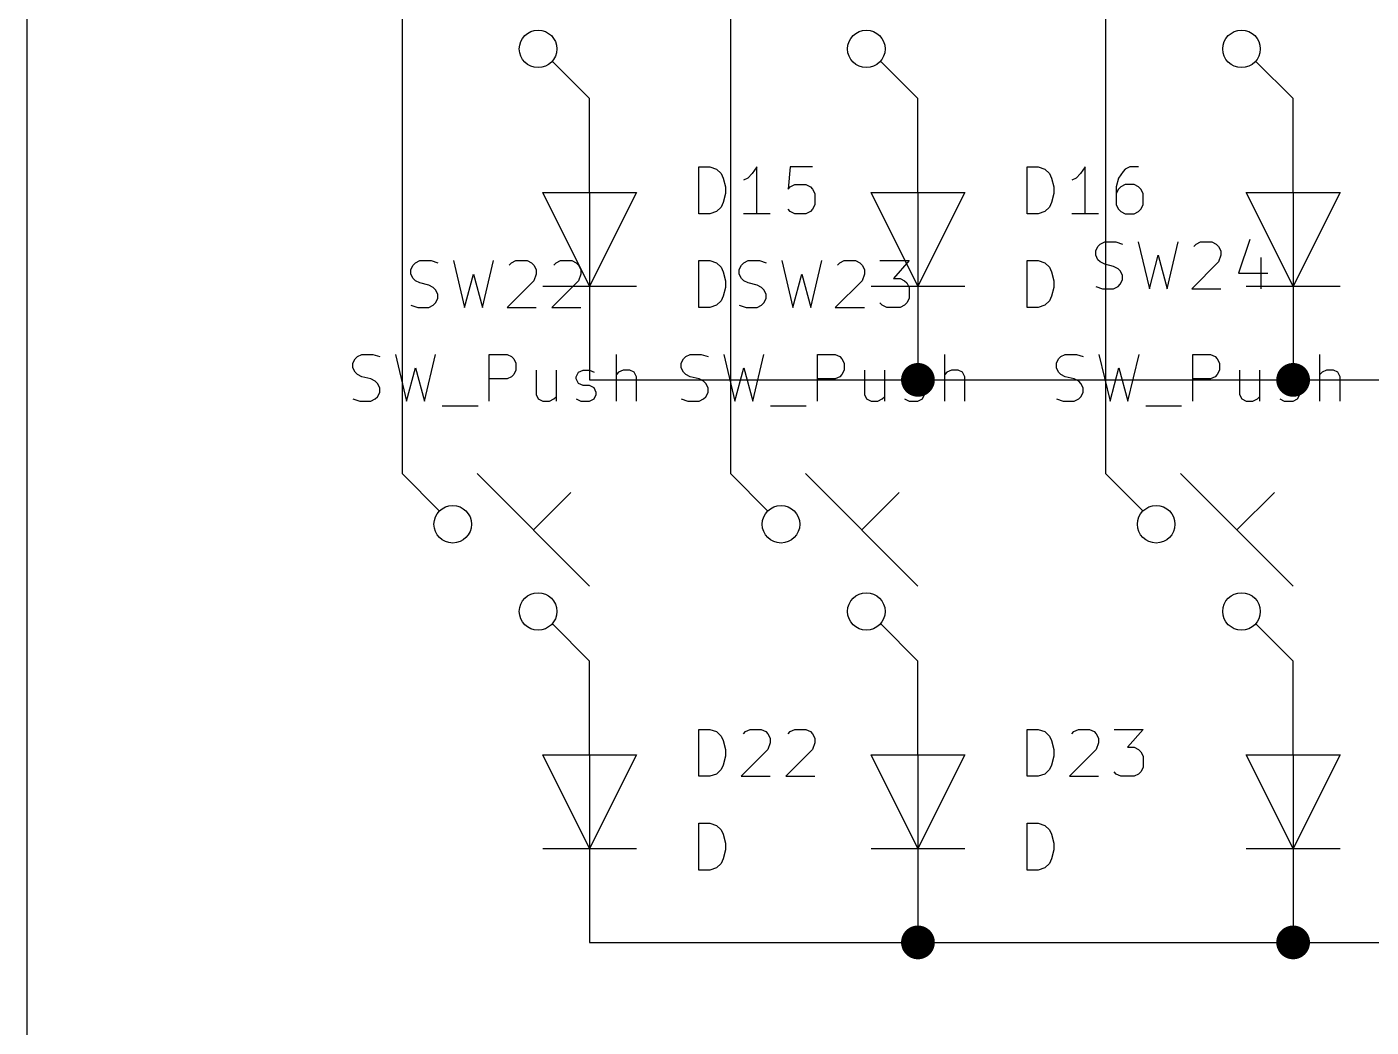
# Model space of a CAD drawing. Header units: inches. Extents: x 0.4 to 11.3, y -7.9 to -0.4.
# Drawn here: x 7.15 to 8.583, y -4.29 to -3.224 of the extents above; entities that cross this region are included whole.
import ezdxf

# ---------------------------------------------------------------- set-up
doc = ezdxf.new("R2010")
doc.units = ezdxf.units.IN
doc.header["$MEASUREMENT"] = 0
for name, color, linetype in [('GREENSIXTYFIVE', 129, 'CONTINUOUS'), ('LIGHTBLUE', 172, 'CONTINUOUS'), ('LIGHTGREEN', 92, 'CONTINUOUS'), ('RED', 14, 'CONTINUOUS')]:
    doc.layers.add(name, color=color, linetype=linetype)

msp = doc.modelspace()

# ---------------------------------------------------------------- linework, layer by layer
at = {"layer": 'GREENSIXTYFIVE', "linetype": 'CONTINUOUS'}
for p, q in [((7.8663, -3.4228), (7.8663, -3.3728)), ((7.8663, -3.3728), (7.8782, -3.3728)), ((7.8663, -3.4228), (7.8663, -3.3728)), ((7.8663, -3.3728), (7.8782, -3.3728)), ((7.8782, -3.3728), (7.8853, -3.3752)), ((7.8782, -3.3728), (7.8853, -3.3752)), ((7.8853, -3.3752), (7.8901, -3.3799)), ((7.8853, -3.3752), (7.8901, -3.3799)), ((7.8901, -3.3799), (7.8925, -3.3847)), ((7.8901, -3.3799), (7.8925, -3.3847)), ((7.9234, -3.3799), (7.9187, -3.3847)), ((7.9234, -3.3799), (7.9187, -3.3847)), ((7.9282, -3.3728), (7.9234, -3.3799)), ((7.9282, -3.3728), (7.9234, -3.3799)), ((7.9282, -3.4228), (7.9282, -3.3728)), ((7.9282, -3.4228), (7.9282, -3.3728)), ((7.9639, -3.3728), (7.9615, -3.3966)), ((7.9639, -3.3728), (7.9615, -3.3966)), ((7.9877, -3.3728), (7.9639, -3.3728)), ((7.9877, -3.3728), (7.9639, -3.3728)), ((8.2163, -3.4228), (8.2163, -3.3728)), ((8.2163, -3.3728), (8.2282, -3.3728)), ((8.2163, -3.4228), (8.2163, -3.3728)), ((8.2163, -3.3728), (8.2282, -3.3728)), ((8.2282, -3.3728), (8.2353, -3.3752)), ((8.2282, -3.3728), (8.2353, -3.3752)), ((8.2353, -3.3752), (8.2401, -3.3799)), ((8.2353, -3.3752), (8.2401, -3.3799)), ((8.2401, -3.3799), (8.2425, -3.3847)), ((8.2401, -3.3799), (8.2425, -3.3847)), ((8.2734, -3.3799), (8.2687, -3.3847)), ((8.2734, -3.3799), (8.2687, -3.3847)), ((8.2782, -3.3728), (8.2734, -3.3799)), ((8.2782, -3.3728), (8.2734, -3.3799)), ((8.2782, -3.4228), (8.2782, -3.3728)), ((8.2782, -3.4228), (8.2782, -3.3728)), ((8.3187, -3.3776), (8.3139, -3.3847)), ((8.3187, -3.3776), (8.3139, -3.3847)), ((8.321, -3.3752), (8.3187, -3.3776)), ((8.321, -3.3752), (8.3187, -3.3776)), ((8.3258, -3.3728), (8.321, -3.3752)), ((8.3258, -3.3728), (8.321, -3.3752)), ((8.3353, -3.3728), (8.3258, -3.3728)), ((8.3353, -3.3728), (8.3258, -3.3728)), ((7.8925, -3.3847), (7.8949, -3.3942)), ((7.8925, -3.3847), (7.8949, -3.3942)), ((7.8949, -3.3942), (7.8949, -3.4014)), ((7.8949, -3.3942), (7.8949, -3.4014)), ((7.9187, -3.3847), (7.9139, -3.3871)), ((7.9187, -3.3847), (7.9139, -3.3871)), ((7.9615, -3.3966), (7.9639, -3.3942)), ((7.9615, -3.3966), (7.9639, -3.3942)), ((7.9639, -3.3942), (7.9687, -3.3918)), ((7.9639, -3.3942), (7.9687, -3.3918)), ((7.9687, -3.3918), (7.9806, -3.3918)), ((7.9687, -3.3918), (7.9806, -3.3918)), ((7.9806, -3.3918), (7.9853, -3.3942)), ((7.9806, -3.3918), (7.9853, -3.3942)), ((7.9853, -3.3942), (7.9877, -3.3966)), ((7.9853, -3.3942), (7.9877, -3.3966)), ((8.2425, -3.3847), (8.2449, -3.3942)), ((8.2425, -3.3847), (8.2449, -3.3942)), ((8.2449, -3.3942), (8.2449, -3.4014)), ((8.2449, -3.3942), (8.2449, -3.4014)), ((8.2687, -3.3847), (8.2639, -3.3871)), ((8.2687, -3.3847), (8.2639, -3.3871)), ((8.3139, -3.3847), (8.3115, -3.3942)), ((8.3139, -3.3847), (8.3115, -3.3942)), ((8.3115, -3.3942), (8.3115, -3.4133)), ((8.3115, -3.3942), (8.3115, -3.4133)), ((8.3163, -3.3942), (8.3139, -3.3966)), ((8.3163, -3.3942), (8.3139, -3.3966)), ((8.321, -3.3918), (8.3163, -3.3942)), ((8.321, -3.3918), (8.3163, -3.3942)), ((8.3306, -3.3918), (8.321, -3.3918)), ((8.3306, -3.3918), (8.321, -3.3918)), ((8.3353, -3.3942), (8.3306, -3.3918)), ((8.3353, -3.3942), (8.3306, -3.3918)), ((8.3377, -3.3966), (8.3353, -3.3942)), ((8.3377, -3.3966), (8.3353, -3.3942)), ((7.8949, -3.4014), (7.8925, -3.4109)), ((7.8949, -3.4014), (7.8925, -3.4109)), ((7.9877, -3.3966), (7.9901, -3.4014)), ((7.9877, -3.3966), (7.9901, -3.4014)), ((7.9901, -3.4014), (7.9901, -3.4133)), ((7.9901, -3.4014), (7.9901, -3.4133)), ((8.2449, -3.4014), (8.2425, -3.4109)), ((8.2449, -3.4014), (8.2425, -3.4109)), ((8.3139, -3.3966), (8.3115, -3.4014)), ((8.3139, -3.3966), (8.3115, -3.4014)), ((8.3401, -3.4014), (8.3377, -3.3966)), ((8.3401, -3.4014), (8.3377, -3.3966)), ((8.3401, -3.4133), (8.3401, -3.4014)), ((8.3401, -3.4133), (8.3401, -3.4014)), ((7.8782, -3.4228), (7.8663, -3.4228)), ((7.8782, -3.4228), (7.8663, -3.4228)), ((7.8853, -3.4204), (7.8782, -3.4228)), ((7.8853, -3.4204), (7.8782, -3.4228)), ((7.8901, -3.4157), (7.8853, -3.4204)), ((7.8901, -3.4157), (7.8853, -3.4204)), ((7.8925, -3.4109), (7.8901, -3.4157)), ((7.8925, -3.4109), (7.8901, -3.4157)), ((7.9425, -3.4228), (7.9139, -3.4228)), ((7.9425, -3.4228), (7.9139, -3.4228)), ((7.9639, -3.4204), (7.9615, -3.418)), ((7.9639, -3.4204), (7.9615, -3.418)), ((7.9687, -3.4228), (7.9639, -3.4204)), ((7.9687, -3.4228), (7.9639, -3.4204)), ((7.9806, -3.4228), (7.9687, -3.4228)), ((7.9806, -3.4228), (7.9687, -3.4228)), ((7.9853, -3.4204), (7.9806, -3.4228)), ((7.9853, -3.4204), (7.9806, -3.4228)), ((7.9877, -3.418), (7.9853, -3.4204)), ((7.9877, -3.418), (7.9853, -3.4204)), ((7.9901, -3.4133), (7.9877, -3.418)), ((7.9901, -3.4133), (7.9877, -3.418)), ((8.2282, -3.4228), (8.2163, -3.4228)), ((8.2282, -3.4228), (8.2163, -3.4228)), ((8.2353, -3.4204), (8.2282, -3.4228)), ((8.2353, -3.4204), (8.2282, -3.4228)), ((8.2401, -3.4157), (8.2353, -3.4204)), ((8.2401, -3.4157), (8.2353, -3.4204)), ((8.2425, -3.4109), (8.2401, -3.4157)), ((8.2425, -3.4109), (8.2401, -3.4157)), ((8.2925, -3.4228), (8.2639, -3.4228)), ((8.2925, -3.4228), (8.2639, -3.4228)), ((8.3115, -3.4133), (8.3139, -3.418)), ((8.3115, -3.4133), (8.3139, -3.418)), ((8.3139, -3.418), (8.3163, -3.4204)), ((8.3139, -3.418), (8.3163, -3.4204)), ((8.3163, -3.4204), (8.321, -3.4228)), ((8.3163, -3.4204), (8.321, -3.4228)), ((8.321, -3.4228), (8.3306, -3.4228)), ((8.321, -3.4228), (8.3306, -3.4228)), ((8.3306, -3.4228), (8.3353, -3.4204)), ((8.3306, -3.4228), (8.3353, -3.4204)), ((8.3353, -3.4204), (8.3377, -3.418)), ((8.3353, -3.4204), (8.3377, -3.418)), ((8.3377, -3.418), (8.3401, -3.4133)), ((8.3377, -3.418), (8.3401, -3.4133)), ((8.2943, -3.4552), (8.2991, -3.4528)), ((8.2943, -3.4552), (8.2991, -3.4528)), ((8.2991, -3.4528), (8.311, -3.4528)), ((8.2991, -3.4528), (8.311, -3.4528)), ((8.311, -3.4528), (8.3181, -3.4552)), ((8.311, -3.4528), (8.3181, -3.4552)), ((8.3348, -3.4528), (8.3467, -3.5028)), ((8.3348, -3.4528), (8.3467, -3.5028)), ((8.3657, -3.5028), (8.3776, -3.4528)), ((8.3657, -3.5028), (8.3776, -3.4528)), ((8.3967, -3.4552), (8.4014, -3.4528)), ((8.3967, -3.4552), (8.4014, -3.4528)), ((8.4014, -3.4528), (8.4133, -3.4528)), ((8.4014, -3.4528), (8.4133, -3.4528)), ((8.4133, -3.4528), (8.4181, -3.4552)), ((8.4133, -3.4528), (8.4181, -3.4552)), ((8.4538, -3.4504), (8.4419, -3.4861)), ((8.4538, -3.4504), (8.4419, -3.4861)), ((8.2895, -3.4623), (8.2919, -3.4576)), ((8.2895, -3.4623), (8.2919, -3.4576)), ((8.2895, -3.4671), (8.2895, -3.4623)), ((8.2895, -3.4671), (8.2895, -3.4623)), ((8.2919, -3.4719), (8.2895, -3.4671)), ((8.2919, -3.4719), (8.2895, -3.4671)), ((8.2919, -3.4576), (8.2943, -3.4552)), ((8.2919, -3.4576), (8.2943, -3.4552)), ((8.3467, -3.5028), (8.3562, -3.4671)), ((8.3467, -3.5028), (8.3562, -3.4671)), ((8.3562, -3.4671), (8.3657, -3.5028)), ((8.3562, -3.4671), (8.3657, -3.5028)), ((8.3943, -3.4576), (8.3967, -3.4552)), ((8.3943, -3.4576), (8.3967, -3.4552)), ((8.4181, -3.4552), (8.4205, -3.4576)), ((8.4181, -3.4552), (8.4205, -3.4576)), ((8.4205, -3.4576), (8.4229, -3.4623)), ((8.4205, -3.4576), (8.4229, -3.4623)), ((8.4229, -3.4671), (8.4205, -3.4742)), ((8.4229, -3.4671), (8.4205, -3.4742)), ((8.4229, -3.4623), (8.4229, -3.4671)), ((8.4229, -3.4623), (8.4229, -3.4671)), ((7.5595, -3.4823), (7.5619, -3.4776)), ((7.5595, -3.4823), (7.5619, -3.4776)), ((7.5595, -3.4871), (7.5595, -3.4823)), ((7.5595, -3.4871), (7.5595, -3.4823)), ((7.5619, -3.4776), (7.5643, -3.4752)), ((7.5619, -3.4776), (7.5643, -3.4752)), ((7.5643, -3.4752), (7.5691, -3.4728)), ((7.5643, -3.4752), (7.5691, -3.4728)), ((7.5691, -3.4728), (7.581, -3.4728)), ((7.5691, -3.4728), (7.581, -3.4728)), ((7.581, -3.4728), (7.5881, -3.4752)), ((7.581, -3.4728), (7.5881, -3.4752)), ((7.6048, -3.4728), (7.6167, -3.5228)), ((7.6048, -3.4728), (7.6167, -3.5228)), ((7.6357, -3.5228), (7.6476, -3.4728)), ((7.6357, -3.5228), (7.6476, -3.4728)), ((7.6643, -3.4776), (7.6667, -3.4752)), ((7.6643, -3.4776), (7.6667, -3.4752)), ((7.6667, -3.4752), (7.6714, -3.4728)), ((7.6667, -3.4752), (7.6714, -3.4728)), ((7.6714, -3.4728), (7.6833, -3.4728)), ((7.6714, -3.4728), (7.6833, -3.4728)), ((7.6833, -3.4728), (7.6881, -3.4752)), ((7.6833, -3.4728), (7.6881, -3.4752)), ((7.6881, -3.4752), (7.6905, -3.4776)), ((7.6881, -3.4752), (7.6905, -3.4776)), ((7.6905, -3.4776), (7.6929, -3.4823)), ((7.6905, -3.4776), (7.6929, -3.4823)), ((7.6929, -3.4823), (7.6929, -3.4871)), ((7.6929, -3.4823), (7.6929, -3.4871)), ((7.7119, -3.4776), (7.7143, -3.4752)), ((7.7119, -3.4776), (7.7143, -3.4752)), ((7.7143, -3.4752), (7.719, -3.4728)), ((7.7143, -3.4752), (7.719, -3.4728)), ((7.719, -3.4728), (7.731, -3.4728)), ((7.719, -3.4728), (7.731, -3.4728)), ((7.731, -3.4728), (7.7357, -3.4752)), ((7.731, -3.4728), (7.7357, -3.4752)), ((7.7357, -3.4752), (7.7381, -3.4776)), ((7.7357, -3.4752), (7.7381, -3.4776)), ((7.7381, -3.4776), (7.7405, -3.4823)), ((7.7381, -3.4776), (7.7405, -3.4823)), ((7.7405, -3.4823), (7.7405, -3.4871)), ((7.7405, -3.4823), (7.7405, -3.4871)), ((7.8663, -3.5228), (7.8663, -3.4728)), ((7.8663, -3.4728), (7.8782, -3.4728)), ((7.8663, -3.5228), (7.8663, -3.4728)), ((7.8663, -3.4728), (7.8782, -3.4728)), ((7.8782, -3.4728), (7.8853, -3.4752)), ((7.8782, -3.4728), (7.8853, -3.4752)), ((7.8853, -3.4752), (7.8901, -3.4799)), ((7.8853, -3.4752), (7.8901, -3.4799)), ((7.8901, -3.4799), (7.8925, -3.4847)), ((7.8901, -3.4799), (7.8925, -3.4847)), ((7.9095, -3.4823), (7.9119, -3.4776)), ((7.9095, -3.4823), (7.9119, -3.4776)), ((7.9095, -3.4871), (7.9095, -3.4823)), ((7.9095, -3.4871), (7.9095, -3.4823)), ((7.9119, -3.4776), (7.9143, -3.4752)), ((7.9119, -3.4776), (7.9143, -3.4752)), ((7.9143, -3.4752), (7.9191, -3.4728)), ((7.9143, -3.4752), (7.9191, -3.4728)), ((7.9191, -3.4728), (7.931, -3.4728)), ((7.9191, -3.4728), (7.931, -3.4728)), ((7.931, -3.4728), (7.9381, -3.4752)), ((7.931, -3.4728), (7.9381, -3.4752)), ((7.9548, -3.4728), (7.9667, -3.5228)), ((7.9548, -3.4728), (7.9667, -3.5228)), ((7.9857, -3.5228), (7.9976, -3.4728)), ((7.9857, -3.5228), (7.9976, -3.4728)), ((8.0143, -3.4776), (8.0167, -3.4752)), ((8.0143, -3.4776), (8.0167, -3.4752)), ((8.0167, -3.4752), (8.0214, -3.4728)), ((8.0167, -3.4752), (8.0214, -3.4728)), ((8.0214, -3.4728), (8.0333, -3.4728)), ((8.0214, -3.4728), (8.0333, -3.4728)), ((8.0333, -3.4728), (8.0381, -3.4752)), ((8.0333, -3.4728), (8.0381, -3.4752)), ((8.0381, -3.4752), (8.0405, -3.4776)), ((8.0381, -3.4752), (8.0405, -3.4776)), ((8.0405, -3.4776), (8.0429, -3.4823)), ((8.0405, -3.4776), (8.0429, -3.4823)), ((8.0429, -3.4823), (8.0429, -3.4871)), ((8.0429, -3.4823), (8.0429, -3.4871)), ((8.0595, -3.4728), (8.0905, -3.4728)), ((8.0595, -3.4728), (8.0905, -3.4728)), ((8.0905, -3.4728), (8.0738, -3.4919)), ((8.0905, -3.4728), (8.0738, -3.4919)), ((8.2163, -3.5228), (8.2163, -3.4728)), ((8.2163, -3.4728), (8.2282, -3.4728)), ((8.2163, -3.5228), (8.2163, -3.4728)), ((8.2163, -3.4728), (8.2282, -3.4728)), ((8.2282, -3.4728), (8.2353, -3.4752)), ((8.2282, -3.4728), (8.2353, -3.4752)), ((8.2353, -3.4752), (8.2401, -3.4799)), ((8.2353, -3.4752), (8.2401, -3.4799)), ((8.2401, -3.4799), (8.2425, -3.4847)), ((8.2401, -3.4799), (8.2425, -3.4847)), ((8.2943, -3.4742), (8.2919, -3.4719)), ((8.2943, -3.4742), (8.2919, -3.4719)), ((8.2991, -3.4766), (8.2943, -3.4742)), ((8.2991, -3.4766), (8.2943, -3.4742)), ((8.3086, -3.479), (8.2991, -3.4766)), ((8.3086, -3.479), (8.2991, -3.4766)), ((8.3133, -3.4814), (8.3086, -3.479)), ((8.3133, -3.4814), (8.3086, -3.479)), ((8.3157, -3.4838), (8.3133, -3.4814)), ((8.3157, -3.4838), (8.3133, -3.4814)), ((8.4205, -3.4742), (8.3919, -3.5028)), ((8.4205, -3.4742), (8.3919, -3.5028)), ((8.4657, -3.4695), (8.4657, -3.5028)), ((8.4657, -3.4695), (8.4657, -3.5028)), ((7.5619, -3.4919), (7.5595, -3.4871)), ((7.5619, -3.4919), (7.5595, -3.4871)), ((7.5643, -3.4942), (7.5619, -3.4919)), ((7.5643, -3.4942), (7.5619, -3.4919)), ((7.5691, -3.4966), (7.5643, -3.4942)), ((7.5691, -3.4966), (7.5643, -3.4942)), ((7.5786, -3.499), (7.5691, -3.4966)), ((7.5786, -3.499), (7.5691, -3.4966)), ((7.6167, -3.5228), (7.6262, -3.4871)), ((7.6167, -3.5228), (7.6262, -3.4871)), ((7.6262, -3.4871), (7.6357, -3.5228)), ((7.6262, -3.4871), (7.6357, -3.5228)), ((7.6905, -3.4942), (7.6619, -3.5228)), ((7.6905, -3.4942), (7.6619, -3.5228)), ((7.6929, -3.4871), (7.6905, -3.4942)), ((7.6929, -3.4871), (7.6905, -3.4942)), ((7.7381, -3.4942), (7.7095, -3.5228)), ((7.7381, -3.4942), (7.7095, -3.5228)), ((7.7405, -3.4871), (7.7381, -3.4942)), ((7.7405, -3.4871), (7.7381, -3.4942)), ((7.8925, -3.4847), (7.8949, -3.4942)), ((7.8925, -3.4847), (7.8949, -3.4942)), ((7.8949, -3.4942), (7.8949, -3.5014)), ((7.8949, -3.4942), (7.8949, -3.5014)), ((7.9119, -3.4919), (7.9095, -3.4871)), ((7.9119, -3.4919), (7.9095, -3.4871)), ((7.9143, -3.4942), (7.9119, -3.4919)), ((7.9143, -3.4942), (7.9119, -3.4919)), ((7.9191, -3.4966), (7.9143, -3.4942)), ((7.9191, -3.4966), (7.9143, -3.4942)), ((7.9286, -3.499), (7.9191, -3.4966)), ((7.9286, -3.499), (7.9191, -3.4966)), ((7.9667, -3.5228), (7.9762, -3.4871)), ((7.9667, -3.5228), (7.9762, -3.4871)), ((7.9762, -3.4871), (7.9857, -3.5228)), ((7.9762, -3.4871), (7.9857, -3.5228)), ((8.0405, -3.4942), (8.0119, -3.5228)), ((8.0405, -3.4942), (8.0119, -3.5228)), ((8.0429, -3.4871), (8.0405, -3.4942)), ((8.0429, -3.4871), (8.0405, -3.4942)), ((8.0738, -3.4919), (8.081, -3.4919)), ((8.0738, -3.4919), (8.081, -3.4919)), ((8.081, -3.4919), (8.0857, -3.4942)), ((8.081, -3.4919), (8.0857, -3.4942)), ((8.0857, -3.4942), (8.0881, -3.4966)), ((8.0857, -3.4942), (8.0881, -3.4966)), ((8.0881, -3.4966), (8.0905, -3.5014)), ((8.0881, -3.4966), (8.0905, -3.5014)), ((8.2425, -3.4847), (8.2449, -3.4942)), ((8.2425, -3.4847), (8.2449, -3.4942)), ((8.2449, -3.4942), (8.2449, -3.5014)), ((8.2449, -3.4942), (8.2449, -3.5014)), ((8.3181, -3.4885), (8.3157, -3.4838)), ((8.3181, -3.4885), (8.3157, -3.4838)), ((8.3157, -3.498), (8.3181, -3.4933)), ((8.3157, -3.498), (8.3181, -3.4933)), ((8.3181, -3.4933), (8.3181, -3.4885)), ((8.3181, -3.4933), (8.3181, -3.4885)), ((8.4419, -3.4861), (8.4729, -3.4861)), ((8.4419, -3.4861), (8.4729, -3.4861)), ((7.5833, -3.5014), (7.5786, -3.499)), ((7.5833, -3.5014), (7.5786, -3.499)), ((7.5857, -3.5038), (7.5833, -3.5014)), ((7.5857, -3.5038), (7.5833, -3.5014)), ((7.5881, -3.5085), (7.5857, -3.5038)), ((7.5881, -3.5085), (7.5857, -3.5038)), ((7.5881, -3.5133), (7.5881, -3.5085)), ((7.5881, -3.5133), (7.5881, -3.5085)), ((7.8925, -3.5109), (7.8901, -3.5157)), ((7.8925, -3.5109), (7.8901, -3.5157)), ((7.8949, -3.5014), (7.8925, -3.5109)), ((7.8949, -3.5014), (7.8925, -3.5109)), ((7.9333, -3.5014), (7.9286, -3.499)), ((7.9333, -3.5014), (7.9286, -3.499)), ((7.9357, -3.5038), (7.9333, -3.5014)), ((7.9357, -3.5038), (7.9333, -3.5014)), ((7.9381, -3.5085), (7.9357, -3.5038)), ((7.9381, -3.5085), (7.9357, -3.5038)), ((7.9381, -3.5133), (7.9381, -3.5085)), ((7.9381, -3.5133), (7.9381, -3.5085)), ((8.0905, -3.5014), (8.0905, -3.5133)), ((8.0905, -3.5014), (8.0905, -3.5133)), ((8.2425, -3.5109), (8.2401, -3.5157)), ((8.2425, -3.5109), (8.2401, -3.5157)), ((8.2449, -3.5014), (8.2425, -3.5109)), ((8.2449, -3.5014), (8.2425, -3.5109)), ((8.2895, -3.5004), (8.2967, -3.5028)), ((8.2895, -3.5004), (8.2967, -3.5028)), ((8.2967, -3.5028), (8.3086, -3.5028)), ((8.2967, -3.5028), (8.3086, -3.5028)), ((8.3086, -3.5028), (8.3133, -3.5004)), ((8.3086, -3.5028), (8.3133, -3.5004)), ((8.3133, -3.5004), (8.3157, -3.498)), ((8.3133, -3.5004), (8.3157, -3.498)), ((8.3919, -3.5028), (8.4229, -3.5028)), ((8.3919, -3.5028), (8.4229, -3.5028)), ((7.5595, -3.5204), (7.5667, -3.5228)), ((7.5595, -3.5204), (7.5667, -3.5228)), ((7.5667, -3.5228), (7.5786, -3.5228)), ((7.5667, -3.5228), (7.5786, -3.5228)), ((7.5786, -3.5228), (7.5833, -3.5204)), ((7.5786, -3.5228), (7.5833, -3.5204)), ((7.5833, -3.5204), (7.5857, -3.518)), ((7.5833, -3.5204), (7.5857, -3.518)), ((7.5857, -3.518), (7.5881, -3.5133)), ((7.5857, -3.518), (7.5881, -3.5133)), ((7.6619, -3.5228), (7.6929, -3.5228)), ((7.6619, -3.5228), (7.6929, -3.5228)), ((7.7095, -3.5228), (7.7405, -3.5228)), ((7.7095, -3.5228), (7.7405, -3.5228)), ((7.8782, -3.5228), (7.8663, -3.5228)), ((7.8782, -3.5228), (7.8663, -3.5228)), ((7.8853, -3.5204), (7.8782, -3.5228)), ((7.8853, -3.5204), (7.8782, -3.5228)), ((7.8901, -3.5157), (7.8853, -3.5204)), ((7.8901, -3.5157), (7.8853, -3.5204)), ((7.9095, -3.5204), (7.9167, -3.5228)), ((7.9095, -3.5204), (7.9167, -3.5228)), ((7.9167, -3.5228), (7.9286, -3.5228)), ((7.9167, -3.5228), (7.9286, -3.5228)), ((7.9286, -3.5228), (7.9333, -3.5204)), ((7.9286, -3.5228), (7.9333, -3.5204)), ((7.9333, -3.5204), (7.9357, -3.518)), ((7.9333, -3.5204), (7.9357, -3.518)), ((7.9357, -3.518), (7.9381, -3.5133)), ((7.9357, -3.518), (7.9381, -3.5133)), ((8.0119, -3.5228), (8.0429, -3.5228)), ((8.0119, -3.5228), (8.0429, -3.5228)), ((8.0619, -3.5204), (8.0595, -3.518)), ((8.0619, -3.5204), (8.0595, -3.518)), ((8.0667, -3.5228), (8.0619, -3.5204)), ((8.0667, -3.5228), (8.0619, -3.5204)), ((8.081, -3.5228), (8.0667, -3.5228)), ((8.081, -3.5228), (8.0667, -3.5228)), ((8.0857, -3.5204), (8.081, -3.5228)), ((8.0857, -3.5204), (8.081, -3.5228)), ((8.0881, -3.518), (8.0857, -3.5204)), ((8.0881, -3.518), (8.0857, -3.5204)), ((8.0905, -3.5133), (8.0881, -3.518)), ((8.0905, -3.5133), (8.0881, -3.518)), ((8.2282, -3.5228), (8.2163, -3.5228)), ((8.2282, -3.5228), (8.2163, -3.5228)), ((8.2353, -3.5204), (8.2282, -3.5228)), ((8.2353, -3.5204), (8.2282, -3.5228)), ((8.2401, -3.5157), (8.2353, -3.5204)), ((8.2401, -3.5157), (8.2353, -3.5204)), ((7.4976, -3.5823), (7.5, -3.5776)), ((7.4976, -3.5823), (7.5, -3.5776)), ((7.4976, -3.5871), (7.4976, -3.5823)), ((7.4976, -3.5871), (7.4976, -3.5823)), ((7.5, -3.5776), (7.5024, -3.5752)), ((7.5, -3.5776), (7.5024, -3.5752)), ((7.5024, -3.5752), (7.5071, -3.5728)), ((7.5024, -3.5752), (7.5071, -3.5728)), ((7.5071, -3.5728), (7.519, -3.5728)), ((7.5071, -3.5728), (7.519, -3.5728)), ((7.519, -3.5728), (7.5262, -3.5752)), ((7.519, -3.5728), (7.5262, -3.5752)), ((7.5429, -3.5728), (7.5548, -3.6228)), ((7.5429, -3.5728), (7.5548, -3.6228)), ((7.5738, -3.6228), (7.5857, -3.5728)), ((7.5738, -3.6228), (7.5857, -3.5728)), ((7.6429, -3.6228), (7.6429, -3.5728)), ((7.6429, -3.5728), (7.6619, -3.5728)), ((7.6429, -3.6228), (7.6429, -3.5728)), ((7.6429, -3.5728), (7.6619, -3.5728)), ((7.6619, -3.5728), (7.6667, -3.5752)), ((7.6619, -3.5728), (7.6667, -3.5752)), ((7.6667, -3.5752), (7.669, -3.5776)), ((7.6667, -3.5752), (7.669, -3.5776)), ((7.669, -3.5776), (7.6714, -3.5823)), ((7.669, -3.5776), (7.6714, -3.5823)), ((7.6714, -3.5823), (7.6714, -3.5895)), ((7.6714, -3.5823), (7.6714, -3.5895)), ((7.7786, -3.6228), (7.7786, -3.5728)), ((7.7786, -3.6228), (7.7786, -3.5728)), ((7.8476, -3.5823), (7.85, -3.5776)), ((7.8476, -3.5823), (7.85, -3.5776)), ((7.8476, -3.5871), (7.8476, -3.5823)), ((7.8476, -3.5871), (7.8476, -3.5823)), ((7.85, -3.5776), (7.8524, -3.5752)), ((7.85, -3.5776), (7.8524, -3.5752)), ((7.8524, -3.5752), (7.8571, -3.5728)), ((7.8524, -3.5752), (7.8571, -3.5728)), ((7.8571, -3.5728), (7.869, -3.5728)), ((7.8571, -3.5728), (7.869, -3.5728)), ((7.869, -3.5728), (7.8762, -3.5752)), ((7.869, -3.5728), (7.8762, -3.5752)), ((7.8929, -3.5728), (7.9048, -3.6228)), ((7.8929, -3.5728), (7.9048, -3.6228)), ((7.9238, -3.6228), (7.9357, -3.5728)), ((7.9238, -3.6228), (7.9357, -3.5728)), ((7.9929, -3.6228), (7.9929, -3.5728)), ((7.9929, -3.5728), (8.0119, -3.5728)), ((7.9929, -3.6228), (7.9929, -3.5728)), ((7.9929, -3.5728), (8.0119, -3.5728)), ((8.0119, -3.5728), (8.0167, -3.5752)), ((8.0119, -3.5728), (8.0167, -3.5752)), ((8.0167, -3.5752), (8.019, -3.5776)), ((8.0167, -3.5752), (8.019, -3.5776)), ((8.019, -3.5776), (8.0214, -3.5823)), ((8.019, -3.5776), (8.0214, -3.5823)), ((8.0214, -3.5823), (8.0214, -3.5895)), ((8.0214, -3.5823), (8.0214, -3.5895)), ((8.1286, -3.6228), (8.1286, -3.5728)), ((8.1286, -3.6228), (8.1286, -3.5728)), ((8.2476, -3.5823), (8.25, -3.5776)), ((8.2476, -3.5823), (8.25, -3.5776)), ((8.2476, -3.5871), (8.2476, -3.5823)), ((8.2476, -3.5871), (8.2476, -3.5823)), ((8.25, -3.5776), (8.2524, -3.5752)), ((8.25, -3.5776), (8.2524, -3.5752)), ((8.2524, -3.5752), (8.2571, -3.5728)), ((8.2524, -3.5752), (8.2571, -3.5728)), ((8.2571, -3.5728), (8.269, -3.5728)), ((8.2571, -3.5728), (8.269, -3.5728)), ((8.269, -3.5728), (8.2762, -3.5752)), ((8.269, -3.5728), (8.2762, -3.5752)), ((8.2929, -3.5728), (8.3048, -3.6228)), ((8.2929, -3.5728), (8.3048, -3.6228)), ((8.3238, -3.6228), (8.3357, -3.5728)), ((8.3238, -3.6228), (8.3357, -3.5728)), ((8.3929, -3.6228), (8.3929, -3.5728)), ((8.3929, -3.5728), (8.4119, -3.5728)), ((8.3929, -3.6228), (8.3929, -3.5728)), ((8.3929, -3.5728), (8.4119, -3.5728)), ((8.4119, -3.5728), (8.4167, -3.5752)), ((8.4119, -3.5728), (8.4167, -3.5752)), ((8.4167, -3.5752), (8.419, -3.5776)), ((8.4167, -3.5752), (8.419, -3.5776)), ((8.419, -3.5776), (8.4214, -3.5823)), ((8.419, -3.5776), (8.4214, -3.5823)), ((8.4214, -3.5823), (8.4214, -3.5895)), ((8.4214, -3.5823), (8.4214, -3.5895)), ((8.5286, -3.6228), (8.5286, -3.5728)), ((8.5286, -3.6228), (8.5286, -3.5728)), ((7.5, -3.5919), (7.4976, -3.5871)), ((7.5, -3.5919), (7.4976, -3.5871)), ((7.5024, -3.5942), (7.5, -3.5919)), ((7.5024, -3.5942), (7.5, -3.5919)), ((7.5071, -3.5966), (7.5024, -3.5942)), ((7.5071, -3.5966), (7.5024, -3.5942)), ((7.5167, -3.599), (7.5071, -3.5966)), ((7.5167, -3.599), (7.5071, -3.5966)), ((7.5548, -3.6228), (7.5643, -3.5871)), ((7.5548, -3.6228), (7.5643, -3.5871)), ((7.5643, -3.5871), (7.5738, -3.6228)), ((7.5643, -3.5871), (7.5738, -3.6228)), ((7.6667, -3.5966), (7.6619, -3.599)), ((7.6667, -3.5966), (7.6619, -3.599)), ((7.669, -3.5942), (7.6667, -3.5966)), ((7.669, -3.5942), (7.6667, -3.5966)), ((7.6714, -3.5895), (7.669, -3.5942)), ((7.6714, -3.5895), (7.669, -3.5942)), ((7.6929, -3.5895), (7.6929, -3.6157)), ((7.6929, -3.5895), (7.6929, -3.6157)), ((7.7143, -3.5895), (7.7143, -3.6228)), ((7.7143, -3.5895), (7.7143, -3.6228)), ((7.7357, -3.5966), (7.7381, -3.5919)), ((7.7357, -3.5966), (7.7381, -3.5919)), ((7.7357, -3.599), (7.7357, -3.5966)), ((7.7357, -3.599), (7.7357, -3.5966)), ((7.7381, -3.5919), (7.7429, -3.5895)), ((7.7381, -3.5919), (7.7429, -3.5895)), ((7.7429, -3.5895), (7.75, -3.5895)), ((7.7429, -3.5895), (7.75, -3.5895)), ((7.75, -3.5895), (7.7548, -3.5919)), ((7.75, -3.5895), (7.7548, -3.5919)), ((7.7809, -3.5919), (7.7786, -3.5942)), ((7.7809, -3.5919), (7.7786, -3.5942)), ((7.7857, -3.5895), (7.7809, -3.5919)), ((7.7857, -3.5895), (7.7809, -3.5919)), ((7.7929, -3.5895), (7.7857, -3.5895)), ((7.7929, -3.5895), (7.7857, -3.5895)), ((7.7976, -3.5919), (7.7929, -3.5895)), ((7.7976, -3.5919), (7.7929, -3.5895)), ((7.8, -3.5966), (7.7976, -3.5919)), ((7.8, -3.5966), (7.7976, -3.5919)), ((7.8, -3.6228), (7.8, -3.5966)), ((7.8, -3.6228), (7.8, -3.5966)), ((7.85, -3.5919), (7.8476, -3.5871)), ((7.85, -3.5919), (7.8476, -3.5871)), ((7.8524, -3.5942), (7.85, -3.5919)), ((7.8524, -3.5942), (7.85, -3.5919)), ((7.8571, -3.5966), (7.8524, -3.5942)), ((7.8571, -3.5966), (7.8524, -3.5942)), ((7.8667, -3.599), (7.8571, -3.5966)), ((7.8667, -3.599), (7.8571, -3.5966)), ((7.9048, -3.6228), (7.9143, -3.5871)), ((7.9048, -3.6228), (7.9143, -3.5871)), ((7.9143, -3.5871), (7.9238, -3.6228)), ((7.9143, -3.5871), (7.9238, -3.6228)), ((8.0167, -3.5966), (8.0119, -3.599)), ((8.0167, -3.5966), (8.0119, -3.599)), ((8.019, -3.5942), (8.0167, -3.5966)), ((8.019, -3.5942), (8.0167, -3.5966)), ((8.0214, -3.5895), (8.019, -3.5942)), ((8.0214, -3.5895), (8.019, -3.5942)), ((8.0429, -3.5895), (8.0429, -3.6157)), ((8.0429, -3.5895), (8.0429, -3.6157)), ((8.0643, -3.5895), (8.0643, -3.6228)), ((8.0643, -3.5895), (8.0643, -3.6228)), ((8.0857, -3.5966), (8.0881, -3.5919)), ((8.0857, -3.5966), (8.0881, -3.5919)), ((8.0857, -3.599), (8.0857, -3.5966)), ((8.0857, -3.599), (8.0857, -3.5966)), ((8.0881, -3.5919), (8.0929, -3.5895)), ((8.0881, -3.5919), (8.0929, -3.5895)), ((8.0929, -3.5895), (8.1, -3.5895)), ((8.0929, -3.5895), (8.1, -3.5895)), ((8.1, -3.5895), (8.1048, -3.5919)), ((8.1, -3.5895), (8.1048, -3.5919)), ((8.1309, -3.5919), (8.1286, -3.5942)), ((8.1309, -3.5919), (8.1286, -3.5942)), ((8.1357, -3.5895), (8.1309, -3.5919)), ((8.1357, -3.5895), (8.1309, -3.5919)), ((8.1429, -3.5895), (8.1357, -3.5895)), ((8.1429, -3.5895), (8.1357, -3.5895)), ((8.1476, -3.5919), (8.1429, -3.5895)), ((8.1476, -3.5919), (8.1429, -3.5895)), ((8.15, -3.5966), (8.1476, -3.5919)), ((8.15, -3.5966), (8.1476, -3.5919)), ((8.15, -3.6228), (8.15, -3.5966)), ((8.15, -3.6228), (8.15, -3.5966)), ((8.25, -3.5919), (8.2476, -3.5871)), ((8.25, -3.5919), (8.2476, -3.5871)), ((8.2524, -3.5942), (8.25, -3.5919)), ((8.2524, -3.5942), (8.25, -3.5919)), ((8.2571, -3.5966), (8.2524, -3.5942)), ((8.2571, -3.5966), (8.2524, -3.5942)), ((8.2667, -3.599), (8.2571, -3.5966)), ((8.2667, -3.599), (8.2571, -3.5966)), ((8.3048, -3.6228), (8.3143, -3.5871)), ((8.3048, -3.6228), (8.3143, -3.5871)), ((8.3143, -3.5871), (8.3238, -3.6228)), ((8.3143, -3.5871), (8.3238, -3.6228)), ((8.4167, -3.5966), (8.4119, -3.599)), ((8.4167, -3.5966), (8.4119, -3.599)), ((8.419, -3.5942), (8.4167, -3.5966)), ((8.419, -3.5942), (8.4167, -3.5966)), ((8.4214, -3.5895), (8.419, -3.5942)), ((8.4214, -3.5895), (8.419, -3.5942)), ((8.4429, -3.5895), (8.4429, -3.6157)), ((8.4429, -3.5895), (8.4429, -3.6157)), ((8.4643, -3.5895), (8.4643, -3.6228)), ((8.4643, -3.5895), (8.4643, -3.6228)), ((8.4857, -3.5966), (8.4881, -3.5919)), ((8.4857, -3.5966), (8.4881, -3.5919)), ((8.4857, -3.599), (8.4857, -3.5966)), ((8.4857, -3.599), (8.4857, -3.5966)), ((8.4881, -3.5919), (8.4929, -3.5895)), ((8.4881, -3.5919), (8.4929, -3.5895)), ((8.4929, -3.5895), (8.5, -3.5895)), ((8.4929, -3.5895), (8.5, -3.5895)), ((8.5, -3.5895), (8.5048, -3.5919)), ((8.5, -3.5895), (8.5048, -3.5919)), ((8.5309, -3.5919), (8.5286, -3.5942)), ((8.5309, -3.5919), (8.5286, -3.5942)), ((8.5357, -3.5895), (8.5309, -3.5919)), ((8.5357, -3.5895), (8.5309, -3.5919)), ((8.5429, -3.5895), (8.5357, -3.5895)), ((8.5429, -3.5895), (8.5357, -3.5895)), ((8.5476, -3.5919), (8.5429, -3.5895)), ((8.5476, -3.5919), (8.5429, -3.5895)), ((8.55, -3.5966), (8.5476, -3.5919)), ((8.55, -3.5966), (8.5476, -3.5919)), ((8.55, -3.6228), (8.55, -3.5966)), ((8.55, -3.6228), (8.55, -3.5966)), ((7.5214, -3.6014), (7.5167, -3.599)), ((7.5214, -3.6014), (7.5167, -3.599)), ((7.5238, -3.6038), (7.5214, -3.6014)), ((7.5238, -3.6038), (7.5214, -3.6014)), ((7.5262, -3.6085), (7.5238, -3.6038)), ((7.5262, -3.6085), (7.5238, -3.6038)), ((7.5262, -3.6133), (7.5262, -3.6085)), ((7.5262, -3.6133), (7.5262, -3.6085)), ((7.6619, -3.599), (7.6429, -3.599)), ((7.6619, -3.599), (7.6429, -3.599)), ((7.7381, -3.6038), (7.7357, -3.599)), ((7.7381, -3.6038), (7.7357, -3.599)), ((7.7429, -3.6061), (7.7381, -3.6038)), ((7.7429, -3.6061), (7.7381, -3.6038)), ((7.75, -3.6061), (7.7429, -3.6061)), ((7.75, -3.6061), (7.7429, -3.6061)), ((7.7548, -3.6085), (7.75, -3.6061)), ((7.7548, -3.6085), (7.75, -3.6061)), ((7.7571, -3.6133), (7.7548, -3.6085)), ((7.7571, -3.6133), (7.7548, -3.6085)), ((7.8714, -3.6014), (7.8667, -3.599)), ((7.8714, -3.6014), (7.8667, -3.599)), ((7.8738, -3.6038), (7.8714, -3.6014)), ((7.8738, -3.6038), (7.8714, -3.6014)), ((7.8762, -3.6085), (7.8738, -3.6038)), ((7.8762, -3.6085), (7.8738, -3.6038)), ((7.8762, -3.6133), (7.8762, -3.6085)), ((7.8762, -3.6133), (7.8762, -3.6085)), ((8.0119, -3.599), (7.9929, -3.599)), ((8.0119, -3.599), (7.9929, -3.599)), ((8.0881, -3.6038), (8.0857, -3.599)), ((8.0881, -3.6038), (8.0857, -3.599)), ((8.0929, -3.6061), (8.0881, -3.6038)), ((8.0929, -3.6061), (8.0881, -3.6038)), ((8.1, -3.6061), (8.0929, -3.6061)), ((8.1, -3.6061), (8.0929, -3.6061)), ((8.1048, -3.6085), (8.1, -3.6061)), ((8.1048, -3.6085), (8.1, -3.6061)), ((8.1071, -3.6133), (8.1048, -3.6085)), ((8.1071, -3.6133), (8.1048, -3.6085)), ((8.2714, -3.6014), (8.2667, -3.599)), ((8.2714, -3.6014), (8.2667, -3.599)), ((8.2738, -3.6038), (8.2714, -3.6014)), ((8.2738, -3.6038), (8.2714, -3.6014)), ((8.2762, -3.6085), (8.2738, -3.6038)), ((8.2762, -3.6085), (8.2738, -3.6038)), ((8.2762, -3.6133), (8.2762, -3.6085)), ((8.2762, -3.6133), (8.2762, -3.6085)), ((8.4119, -3.599), (8.3929, -3.599)), ((8.4119, -3.599), (8.3929, -3.599)), ((8.4881, -3.6038), (8.4857, -3.599)), ((8.4881, -3.6038), (8.4857, -3.599)), ((8.4929, -3.6061), (8.4881, -3.6038)), ((8.4929, -3.6061), (8.4881, -3.6038)), ((8.5, -3.6061), (8.4929, -3.6061)), ((8.5, -3.6061), (8.4929, -3.6061)), ((8.5048, -3.6085), (8.5, -3.6061)), ((8.5048, -3.6085), (8.5, -3.6061)), ((8.5071, -3.6133), (8.5048, -3.6085)), ((8.5071, -3.6133), (8.5048, -3.6085)), ((7.4976, -3.6204), (7.5048, -3.6228)), ((7.4976, -3.6204), (7.5048, -3.6228)), ((7.5048, -3.6228), (7.5167, -3.6228)), ((7.5048, -3.6228), (7.5167, -3.6228)), ((7.5167, -3.6228), (7.5214, -3.6204)), ((7.5167, -3.6228), (7.5214, -3.6204)), ((7.5214, -3.6204), (7.5238, -3.618)), ((7.5214, -3.6204), (7.5238, -3.618)), ((7.5238, -3.618), (7.5262, -3.6133)), ((7.5238, -3.618), (7.5262, -3.6133)), ((7.6929, -3.6157), (7.6952, -3.6204)), ((7.6929, -3.6157), (7.6952, -3.6204)), ((7.6952, -3.6204), (7.7, -3.6228)), ((7.6952, -3.6204), (7.7, -3.6228)), ((7.7, -3.6228), (7.7071, -3.6228)), ((7.7, -3.6228), (7.7071, -3.6228)), ((7.7071, -3.6228), (7.7119, -3.6204)), ((7.7071, -3.6228), (7.7119, -3.6204)), ((7.7119, -3.6204), (7.7143, -3.618)), ((7.7119, -3.6204), (7.7143, -3.618)), ((7.7357, -3.6204), (7.7405, -3.6228)), ((7.7357, -3.6204), (7.7405, -3.6228)), ((7.7405, -3.6228), (7.75, -3.6228)), ((7.7405, -3.6228), (7.75, -3.6228)), ((7.75, -3.6228), (7.7548, -3.6204)), ((7.75, -3.6228), (7.7548, -3.6204)), ((7.7548, -3.6204), (7.7571, -3.6157)), ((7.7548, -3.6204), (7.7571, -3.6157)), ((7.7571, -3.6157), (7.7571, -3.6133)), ((7.7571, -3.6157), (7.7571, -3.6133)), ((7.8476, -3.6204), (7.8548, -3.6228)), ((7.8476, -3.6204), (7.8548, -3.6228)), ((7.8548, -3.6228), (7.8667, -3.6228)), ((7.8548, -3.6228), (7.8667, -3.6228)), ((7.8667, -3.6228), (7.8714, -3.6204)), ((7.8667, -3.6228), (7.8714, -3.6204)), ((7.8714, -3.6204), (7.8738, -3.618)), ((7.8714, -3.6204), (7.8738, -3.618)), ((7.8738, -3.618), (7.8762, -3.6133)), ((7.8738, -3.618), (7.8762, -3.6133)), ((8.0429, -3.6157), (8.0452, -3.6204)), ((8.0429, -3.6157), (8.0452, -3.6204)), ((8.0452, -3.6204), (8.05, -3.6228)), ((8.0452, -3.6204), (8.05, -3.6228)), ((8.05, -3.6228), (8.0571, -3.6228)), ((8.05, -3.6228), (8.0571, -3.6228)), ((8.0571, -3.6228), (8.0619, -3.6204)), ((8.0571, -3.6228), (8.0619, -3.6204)), ((8.0619, -3.6204), (8.0643, -3.618)), ((8.0619, -3.6204), (8.0643, -3.618)), ((8.0857, -3.6204), (8.0905, -3.6228)), ((8.0857, -3.6204), (8.0905, -3.6228)), ((8.0905, -3.6228), (8.1, -3.6228)), ((8.0905, -3.6228), (8.1, -3.6228)), ((8.1, -3.6228), (8.1048, -3.6204)), ((8.1, -3.6228), (8.1048, -3.6204)), ((8.1048, -3.6204), (8.1071, -3.6157)), ((8.1048, -3.6204), (8.1071, -3.6157)), ((8.1071, -3.6157), (8.1071, -3.6133)), ((8.1071, -3.6157), (8.1071, -3.6133)), ((8.2476, -3.6204), (8.2548, -3.6228)), ((8.2476, -3.6204), (8.2548, -3.6228)), ((8.2548, -3.6228), (8.2667, -3.6228)), ((8.2548, -3.6228), (8.2667, -3.6228)), ((8.2667, -3.6228), (8.2714, -3.6204)), ((8.2667, -3.6228), (8.2714, -3.6204)), ((8.2714, -3.6204), (8.2738, -3.618)), ((8.2714, -3.6204), (8.2738, -3.618)), ((8.2738, -3.618), (8.2762, -3.6133)), ((8.2738, -3.618), (8.2762, -3.6133)), ((8.4429, -3.6157), (8.4452, -3.6204)), ((8.4429, -3.6157), (8.4452, -3.6204)), ((8.4452, -3.6204), (8.45, -3.6228)), ((8.4452, -3.6204), (8.45, -3.6228)), ((8.45, -3.6228), (8.4571, -3.6228)), ((8.45, -3.6228), (8.4571, -3.6228)), ((8.4571, -3.6228), (8.4619, -3.6204)), ((8.4571, -3.6228), (8.4619, -3.6204)), ((8.4619, -3.6204), (8.4643, -3.618)), ((8.4619, -3.6204), (8.4643, -3.618)), ((8.4857, -3.6204), (8.4905, -3.6228)), ((8.4857, -3.6204), (8.4905, -3.6228)), ((8.4905, -3.6228), (8.5, -3.6228)), ((8.4905, -3.6228), (8.5, -3.6228)), ((8.5, -3.6228), (8.5048, -3.6204)), ((8.5, -3.6228), (8.5048, -3.6204)), ((8.5048, -3.6204), (8.5071, -3.6157)), ((8.5048, -3.6204), (8.5071, -3.6157)), ((8.5071, -3.6157), (8.5071, -3.6133)), ((8.5071, -3.6157), (8.5071, -3.6133)), ((7.5929, -3.6276), (7.631, -3.6276)), ((7.5929, -3.6276), (7.631, -3.6276)), ((7.9429, -3.6276), (7.981, -3.6276)), ((7.9429, -3.6276), (7.981, -3.6276)), ((8.3429, -3.6276), (8.381, -3.6276)), ((8.3429, -3.6276), (8.381, -3.6276)), ((7.8663, -4.0228), (7.8663, -3.9728)), ((7.8663, -3.9728), (7.8782, -3.9728)), ((7.8663, -4.0228), (7.8663, -3.9728)), ((7.8663, -3.9728), (7.8782, -3.9728)), ((7.8782, -3.9728), (7.8853, -3.9752)), ((7.8782, -3.9728), (7.8853, -3.9752)), ((7.8853, -3.9752), (7.8901, -3.9799)), ((7.8853, -3.9752), (7.8901, -3.9799)), ((7.8901, -3.9799), (7.8925, -3.9847)), ((7.8901, -3.9799), (7.8925, -3.9847)), ((7.9139, -3.9776), (7.9163, -3.9752)), ((7.9139, -3.9776), (7.9163, -3.9752)), ((7.9163, -3.9752), (7.921, -3.9728)), ((7.9163, -3.9752), (7.921, -3.9728)), ((7.921, -3.9728), (7.9329, -3.9728)), ((7.921, -3.9728), (7.9329, -3.9728)), ((7.9329, -3.9728), (7.9377, -3.9752)), ((7.9329, -3.9728), (7.9377, -3.9752)), ((7.9377, -3.9752), (7.9401, -3.9776)), ((7.9377, -3.9752), (7.9401, -3.9776)), ((7.9401, -3.9776), (7.9425, -3.9823)), ((7.9401, -3.9776), (7.9425, -3.9823)), ((7.9425, -3.9823), (7.9425, -3.9871)), ((7.9425, -3.9823), (7.9425, -3.9871)), ((7.9615, -3.9776), (7.9639, -3.9752)), ((7.9615, -3.9776), (7.9639, -3.9752)), ((7.9639, -3.9752), (7.9687, -3.9728)), ((7.9639, -3.9752), (7.9687, -3.9728)), ((7.9687, -3.9728), (7.9806, -3.9728)), ((7.9687, -3.9728), (7.9806, -3.9728)), ((7.9806, -3.9728), (7.9853, -3.9752)), ((7.9806, -3.9728), (7.9853, -3.9752)), ((7.9853, -3.9752), (7.9877, -3.9776)), ((7.9853, -3.9752), (7.9877, -3.9776)), ((7.9877, -3.9776), (7.9901, -3.9823)), ((7.9877, -3.9776), (7.9901, -3.9823)), ((7.9901, -3.9823), (7.9901, -3.9871)), ((7.9901, -3.9823), (7.9901, -3.9871)), ((8.2163, -4.0228), (8.2163, -3.9728)), ((8.2163, -3.9728), (8.2282, -3.9728)), ((8.2163, -4.0228), (8.2163, -3.9728)), ((8.2163, -3.9728), (8.2282, -3.9728)), ((8.2282, -3.9728), (8.2353, -3.9752)), ((8.2282, -3.9728), (8.2353, -3.9752)), ((8.2353, -3.9752), (8.2401, -3.9799)), ((8.2353, -3.9752), (8.2401, -3.9799)), ((8.2401, -3.9799), (8.2425, -3.9847)), ((8.2401, -3.9799), (8.2425, -3.9847)), ((8.2639, -3.9776), (8.2663, -3.9752)), ((8.2639, -3.9776), (8.2663, -3.9752)), ((8.2663, -3.9752), (8.271, -3.9728)), ((8.2663, -3.9752), (8.271, -3.9728)), ((8.271, -3.9728), (8.2829, -3.9728)), ((8.271, -3.9728), (8.2829, -3.9728)), ((8.2829, -3.9728), (8.2877, -3.9752)), ((8.2829, -3.9728), (8.2877, -3.9752)), ((8.2877, -3.9752), (8.2901, -3.9776)), ((8.2877, -3.9752), (8.2901, -3.9776)), ((8.2901, -3.9776), (8.2925, -3.9823)), ((8.2901, -3.9776), (8.2925, -3.9823)), ((8.2925, -3.9823), (8.2925, -3.9871)), ((8.2925, -3.9823), (8.2925, -3.9871)), ((8.3091, -3.9728), (8.3401, -3.9728)), ((8.3091, -3.9728), (8.3401, -3.9728)), ((8.3401, -3.9728), (8.3234, -3.9918)), ((8.3401, -3.9728), (8.3234, -3.9918)), ((7.8925, -3.9847), (7.8949, -3.9942)), ((7.8925, -3.9847), (7.8949, -3.9942)), ((7.8949, -3.9942), (7.8949, -4.0014)), ((7.8949, -3.9942), (7.8949, -4.0014)), ((7.9401, -3.9942), (7.9115, -4.0228)), ((7.9401, -3.9942), (7.9115, -4.0228)), ((7.9425, -3.9871), (7.9401, -3.9942)), ((7.9425, -3.9871), (7.9401, -3.9942)), ((7.9877, -3.9942), (7.9591, -4.0228)), ((7.9877, -3.9942), (7.9591, -4.0228)), ((7.9901, -3.9871), (7.9877, -3.9942)), ((7.9901, -3.9871), (7.9877, -3.9942)), ((8.2425, -3.9847), (8.2449, -3.9942)), ((8.2425, -3.9847), (8.2449, -3.9942)), ((8.2449, -3.9942), (8.2449, -4.0014)), ((8.2449, -3.9942), (8.2449, -4.0014)), ((8.2901, -3.9942), (8.2615, -4.0228)), ((8.2901, -3.9942), (8.2615, -4.0228)), ((8.2925, -3.9871), (8.2901, -3.9942)), ((8.2925, -3.9871), (8.2901, -3.9942)), ((8.3234, -3.9918), (8.3306, -3.9918)), ((8.3234, -3.9918), (8.3306, -3.9918)), ((8.3306, -3.9918), (8.3353, -3.9942)), ((8.3306, -3.9918), (8.3353, -3.9942)), ((8.3353, -3.9942), (8.3377, -3.9966)), ((8.3353, -3.9942), (8.3377, -3.9966)), ((8.3377, -3.9966), (8.3401, -4.0014)), ((8.3377, -3.9966), (8.3401, -4.0014)), ((7.8925, -4.0109), (7.8901, -4.0157)), ((7.8925, -4.0109), (7.8901, -4.0157)), ((7.8949, -4.0014), (7.8925, -4.0109)), ((7.8949, -4.0014), (7.8925, -4.0109)), ((8.2425, -4.0109), (8.2401, -4.0157)), ((8.2425, -4.0109), (8.2401, -4.0157)), ((8.2449, -4.0014), (8.2425, -4.0109)), ((8.2449, -4.0014), (8.2425, -4.0109)), ((8.3401, -4.0014), (8.3401, -4.0133)), ((8.3401, -4.0014), (8.3401, -4.0133)), ((7.8782, -4.0228), (7.8663, -4.0228)), ((7.8782, -4.0228), (7.8663, -4.0228)), ((7.8853, -4.0204), (7.8782, -4.0228)), ((7.8853, -4.0204), (7.8782, -4.0228)), ((7.8901, -4.0157), (7.8853, -4.0204)), ((7.8901, -4.0157), (7.8853, -4.0204)), ((7.9115, -4.0228), (7.9425, -4.0228)), ((7.9115, -4.0228), (7.9425, -4.0228)), ((7.9591, -4.0228), (7.9901, -4.0228)), ((7.9591, -4.0228), (7.9901, -4.0228)), ((8.2282, -4.0228), (8.2163, -4.0228)), ((8.2282, -4.0228), (8.2163, -4.0228)), ((8.2353, -4.0204), (8.2282, -4.0228)), ((8.2353, -4.0204), (8.2282, -4.0228)), ((8.2401, -4.0157), (8.2353, -4.0204)), ((8.2401, -4.0157), (8.2353, -4.0204)), ((8.2615, -4.0228), (8.2925, -4.0228)), ((8.2615, -4.0228), (8.2925, -4.0228)), ((8.3115, -4.0204), (8.3091, -4.018)), ((8.3115, -4.0204), (8.3091, -4.018)), ((8.3163, -4.0228), (8.3115, -4.0204)), ((8.3163, -4.0228), (8.3115, -4.0204)), ((8.3306, -4.0228), (8.3163, -4.0228)), ((8.3306, -4.0228), (8.3163, -4.0228)), ((8.3353, -4.0204), (8.3306, -4.0228)), ((8.3353, -4.0204), (8.3306, -4.0228)), ((8.3377, -4.018), (8.3353, -4.0204)), ((8.3377, -4.018), (8.3353, -4.0204)), ((8.3401, -4.0133), (8.3377, -4.018)), ((8.3401, -4.0133), (8.3377, -4.018)), ((7.8663, -4.1228), (7.8663, -4.0728)), ((7.8663, -4.0728), (7.8782, -4.0728)), ((7.8663, -4.1228), (7.8663, -4.0728)), ((7.8663, -4.0728), (7.8782, -4.0728)), ((7.8782, -4.0728), (7.8853, -4.0752)), ((7.8782, -4.0728), (7.8853, -4.0752)), ((7.8853, -4.0752), (7.8901, -4.0799)), ((7.8853, -4.0752), (7.8901, -4.0799)), ((7.8901, -4.0799), (7.8925, -4.0847)), ((7.8901, -4.0799), (7.8925, -4.0847)), ((8.2163, -4.1228), (8.2163, -4.0728)), ((8.2163, -4.0728), (8.2282, -4.0728)), ((8.2163, -4.1228), (8.2163, -4.0728)), ((8.2163, -4.0728), (8.2282, -4.0728)), ((8.2282, -4.0728), (8.2353, -4.0752)), ((8.2282, -4.0728), (8.2353, -4.0752)), ((8.2353, -4.0752), (8.2401, -4.0799)), ((8.2353, -4.0752), (8.2401, -4.0799)), ((8.2401, -4.0799), (8.2425, -4.0847)), ((8.2401, -4.0799), (8.2425, -4.0847)), ((7.8925, -4.0847), (7.8949, -4.0942)), ((7.8925, -4.0847), (7.8949, -4.0942)), ((7.8949, -4.0942), (7.8949, -4.1014)), ((7.8949, -4.0942), (7.8949, -4.1014)), ((8.2425, -4.0847), (8.2449, -4.0942)), ((8.2425, -4.0847), (8.2449, -4.0942)), ((8.2449, -4.0942), (8.2449, -4.1014)), ((8.2449, -4.0942), (8.2449, -4.1014)), ((7.8925, -4.1109), (7.8901, -4.1157)), ((7.8925, -4.1109), (7.8901, -4.1157)), ((7.8949, -4.1014), (7.8925, -4.1109)), ((7.8949, -4.1014), (7.8925, -4.1109)), ((8.2425, -4.1109), (8.2401, -4.1157)), ((8.2425, -4.1109), (8.2401, -4.1157)), ((8.2449, -4.1014), (8.2425, -4.1109)), ((8.2449, -4.1014), (8.2425, -4.1109)), ((7.8782, -4.1228), (7.8663, -4.1228)), ((7.8782, -4.1228), (7.8663, -4.1228)), ((7.8853, -4.1204), (7.8782, -4.1228)), ((7.8853, -4.1204), (7.8782, -4.1228)), ((7.8901, -4.1157), (7.8853, -4.1204)), ((7.8901, -4.1157), (7.8853, -4.1204)), ((8.2282, -4.1228), (8.2163, -4.1228)), ((8.2282, -4.1228), (8.2163, -4.1228)), ((8.2353, -4.1204), (8.2282, -4.1228)), ((8.2353, -4.1204), (8.2282, -4.1228)), ((8.2401, -4.1157), (8.2353, -4.1204)), ((8.2401, -4.1157), (8.2353, -4.1204))]:
    msp.add_line(p, q, dxfattribs=at)
at = {"layer": 'LIGHTBLUE', "linetype": 'CONTINUOUS'}
msp.add_line((7.15, -0.75), (7.15, -6.45), dxfattribs=at)
at = {"layer": 'LIGHTGREEN', "linetype": 'CONTINUOUS'}
for p, q in [((7.55, -3.1), (7.55, -3.7)), ((7.9, -3.1), (7.9, -3.7)), ((8.3, -3.1), (8.3, -3.7)), ((7.75, -3.6), (8.9, -3.6)), ((7.75, -4.2), (8.1, -4.2)), ((8.1, -4.2), (8.5, -4.2)), ((8.5, -4.2), (8.9, -4.2))]:
    msp.add_line(p, q, dxfattribs=at)
at = {"layer": 'LIGHTGREEN', "const_width": 0.018}
for points in [[(8.091, -3.6, 1), (8.109, -3.6, 1)], [(8.491, -3.6, 1), (8.509, -3.6, 1)], [(8.091, -4.2, 1), (8.109, -4.2, 1)], [(8.491, -4.2, 1), (8.509, -4.2, 1)]]:
    msp.add_lwpolyline(points, format="xyb", close=True, dxfattribs=at)
at = {"layer": 'RED', "linetype": 'CONTINUOUS'}
for p, q in [((7.71, -3.26), (7.75, -3.3)), ((8.06, -3.26), (8.1, -3.3)), ((8.46, -3.26), (8.5, -3.3)), ((7.75, -3.4), (7.75, -3.3)), ((7.75, -3.4), (7.75, -3.3)), ((8.1, -3.4), (8.1, -3.3)), ((8.1, -3.4), (8.1, -3.3)), ((8.5, -3.4), (8.5, -3.3)), ((8.5, -3.4), (8.5, -3.3)), ((7.7, -3.4), (7.8, -3.4)), ((7.75, -3.5), (7.7, -3.4)), ((7.8, -3.4), (7.75, -3.5)), ((7.75, -3.4), (7.75, -3.5)), ((8.05, -3.4), (8.15, -3.4)), ((8.1, -3.5), (8.05, -3.4)), ((8.15, -3.4), (8.1, -3.5)), ((8.1, -3.4), (8.1, -3.5)), ((8.45, -3.4), (8.55, -3.4)), ((8.5, -3.5), (8.45, -3.4)), ((8.55, -3.4), (8.5, -3.5)), ((8.5, -3.4), (8.5, -3.5)), ((7.7, -3.5), (7.8, -3.5)), ((7.75, -3.5), (7.75, -3.6)), ((7.75, -3.5), (7.75, -3.6)), ((8.05, -3.5), (8.15, -3.5)), ((8.1, -3.5), (8.1, -3.6)), ((8.1, -3.5), (8.1, -3.6)), ((8.45, -3.5), (8.55, -3.5)), ((8.5, -3.5), (8.5, -3.6)), ((8.5, -3.5), (8.5, -3.6)), ((7.55, -3.7), (7.59, -3.74)), ((7.63, -3.7), (7.75, -3.82)), ((7.9, -3.7), (7.94, -3.74)), ((7.98, -3.7), (8.1, -3.82)), ((8.3, -3.7), (8.34, -3.74)), ((8.38, -3.7), (8.5, -3.82)), ((7.69, -3.76), (7.73, -3.72)), ((8.04, -3.76), (8.08, -3.72)), ((8.44, -3.76), (8.48, -3.72)), ((7.71, -3.86), (7.75, -3.9)), ((8.06, -3.86), (8.1, -3.9)), ((8.46, -3.86), (8.5, -3.9)), ((7.75, -4), (7.75, -3.9)), ((7.75, -4), (7.75, -3.9)), ((8.1, -4), (8.1, -3.9)), ((8.1, -4), (8.1, -3.9)), ((8.5, -4), (8.5, -3.9)), ((8.5, -4), (8.5, -3.9)), ((7.7, -4), (7.8, -4)), ((7.75, -4.1), (7.7, -4)), ((7.8, -4), (7.75, -4.1)), ((7.75, -4), (7.75, -4.1)), ((8.05, -4), (8.15, -4)), ((8.1, -4.1), (8.05, -4)), ((8.15, -4), (8.1, -4.1)), ((8.1, -4), (8.1, -4.1)), ((8.45, -4), (8.55, -4)), ((8.5, -4.1), (8.45, -4)), ((8.55, -4), (8.5, -4.1)), ((8.5, -4), (8.5, -4.1)), ((7.7, -4.1), (7.8, -4.1)), ((7.75, -4.1), (7.75, -4.2)), ((7.75, -4.1), (7.75, -4.2)), ((8.05, -4.1), (8.15, -4.1)), ((8.1, -4.1), (8.1, -4.2)), ((8.1, -4.1), (8.1, -4.2)), ((8.45, -4.1), (8.55, -4.1)), ((8.5, -4.1), (8.5, -4.2)), ((8.5, -4.1), (8.5, -4.2))]:
    msp.add_line(p, q, dxfattribs=at)
at = {"layer": 'RED'}
for centre in [(7.695, -3.247), (8.045, -3.247), (8.445, -3.247), (7.604, -3.754), (7.954, -3.754), (8.354, -3.754), (7.695, -3.847), (8.045, -3.847), (8.445, -3.847)]:
    msp.add_circle(centre, 0.02, dxfattribs=at)

doc.saveas('drawing.dxf')
